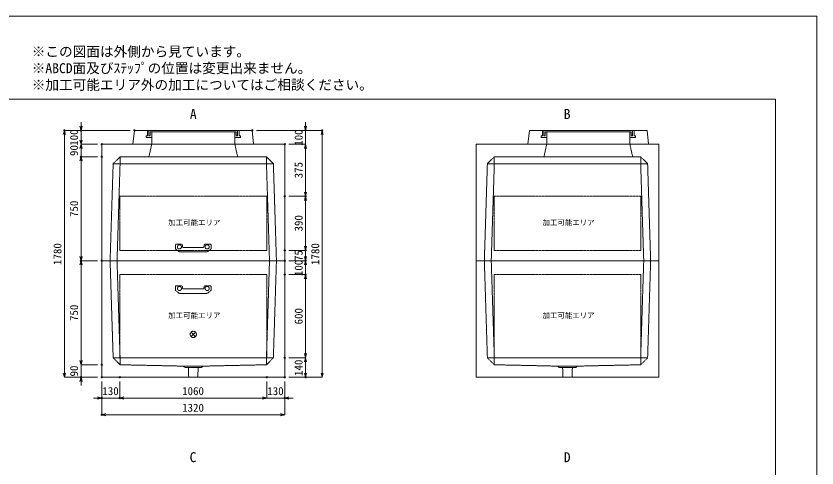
# Model space of a CAD drawing. Units: millimetres, scale not verified. Extents: x -4455 to 4455, y -3150 to 3150.
# Drawn here: x -1324 to 4455, y -109 to 3150 of the extents above; entities that cross this region are included whole.
import ezdxf
from ezdxf.enums import TextEntityAlignment as Align

# ---------------------------------------------------------------- set-up
doc = ezdxf.new("R2010")
doc.units = ezdxf.units.MM
doc.header["$LTSCALE"] = 20
doc.header["$PDMODE"] = 32
doc.header["$PDSIZE"] = 10
doc.linetypes.add('LONG_DASHED1', pattern=[7, 6, -1])
doc.linetypes.add('LONG_DOUBLE_CHAIN', pattern=[21.8, 18, -1, 0.6, -0.6, 0.6, -1])
for name, color, linetype, lineweight in [('0-0_D-TTL', 7, 'Continuous', 9), ('0-1_Defpoints', 7, 'Continuous', 9), ('0-3_D-TTL-TXT', 7, 'Continuous', 9), ('0-4_D-STR-TXT', 7, 'Continuous', 9), ('0-5_D-STR-DIM', 3, 'Continuous', 9), ('0-6_0', 7, 'Continuous', 9), ('0-7_D-STR', 7, 'LONG_DASHED1', 9), ('0-9_D-STR-STR3', 2, 'LONG_DASHED1', 9), ('0-A_D-STR-STR4', 134, 'LONG_DASHED1', 9), ('0-B_D-STR-STR5', 1, 'LONG_DOUBLE_CHAIN', 9)]:
    doc.layers.add(name, color=color, linetype=linetype, lineweight=lineweight)
doc.styles.add('ＭＳ ゴシック', font='')
doc.styles.get('ＭＳ ゴシック').set_extended_font_data('MS Gothic')

# ---------------------------------------------------------------- blocks, each defined once
blk = doc.blocks.new('A$C4DE05FD1')
at = {"layer": '0-0_D-TTL', "color": 134}
for p, q in [((4000, 76000), (114800, 76000)), ((114800, 76000), (114800, 4000))]:
    blk.add_line(p, q, dxfattribs=at)
at = {"layer": '0-1_Defpoints', "color": 134}
for p, q in [((0, 84000), (118800, 84000)), ((118800, 84000), (118800, 0))]:
    blk.add_line(p, q, dxfattribs=at)
at = {"layer": '0-3_D-TTL-TXT', "style": 'ＭＳ ゴシック'}
for s, p in [('※この図面は外側から見ています。', (43260.9, 79815.7)), ('※ABCD面及びｽﾃｯﾌﾟの位置は変更出来ません。', (43260.9, 78215.7)), ('※加工可能エリア外の加工についてはご相談ください。', (43260.9, 76615.7))]:
    blk.add_text(s, height=962.2, dxfattribs=at).set_placement(p, align=Align.BOTTOM_LEFT)
blk = doc.blocks.new('_Open30')
at = {"layer": '0-6_0'}
blk.add_line((0, 0), (-20, 0), dxfattribs=at)
blk.add_lwpolyline([(-20, 5.36), (0, 0), (-20, -5.36)], dxfattribs=at)
blk = doc.blocks.new('A$C31CA379A')
at = {"layer": '0-4_D-STR-TXT', "style": 'ＭＳ ゴシック'}
for s, p in [('A', (-325.9, -2190.5)), ('B', (35638.6, -2190.5)), ('C', (-351.4, -35190.5)), ('D', (35638.6, -35190.5))]:
    blk.add_text(s, height=962.2, dxfattribs=at).set_placement(p, align=Align.BOTTOM_LEFT)
blk = doc.blocks.new('A$C019679C0')
at = {"layer": '0-7_D-STR', "linetype": 'Continuous'}
for p, q in [((-8700, 0), (-8500, 2000)), ((8500, 2000), (-8500, 2000)), ((8700, 0), (8500, 2000)), ((-8700, 0), (8700, 0))]:
    blk.add_line(p, q, dxfattribs=at)
at = {"layer": '0-7_D-STR'}
for p, q in [((-6000, 0), (-6000, 1800)), ((6000, 1800), (6000, 0))]:
    blk.add_line(p, q, dxfattribs=at)
at = {"layer": '0-A_D-STR-STR4'}
for points in [[(-6600, 2000), (-6600, 1200), (-6800, 1200), (-6800, 1000), (-6000, 1000)], [(-6000, 1800), (-6200, 1800), (-6200, 1200), (-6400, 1200), (-6400, 2000)], [(-6000, 1800), (6000, 1800), (6200, 1800)], [(6600, 2000), (6600, 1200), (6800, 1200), (6800, 1000), (6000, 1000)], [(6200, 1800), (6200, 1200), (6400, 1200), (6400, 2000)]]:
    blk.add_lwpolyline(points, dxfattribs=at)
blk = doc.blocks.new('A$C52AC7A86')
at = {"layer": '0-7_D-STR'}
for p, q in [((-3000, 16800), (-3400, 15000)), ((9000, 16800), (9400, 15000)), ((-12000, 0), (-11560, 14000)), ((-10560, 15000), (-11560, 14000)), ((11560, 14000), (-11560, 14000)), ((-11000, 0), (-10560, 14000)), ((10560, 15000), (-10560, 15000)), ((-10560, 15000), (-10560, 14000)), ((10560, 15000), (11560, 14000)), ((10560, 15000), (10560, 14000)), ((11000, 0), (10560, 14000)), ((12000, 0), (11560, 14000))]:
    blk.add_line(p, q, dxfattribs=at)
at = {"layer": '0-7_D-STR', "linetype": 'Continuous'}
for p in [(13200, 16800), (-13200, 0)]:
    blk.add_line(p, (13200, 0), dxfattribs=at)
blk.add_lwpolyline([(-13200, 0), (-13200, 16800), (13200, 16800)], dxfattribs=at)
at = {"layer": '0-B_D-STR-STR5'}
for p, q in [((-10600, 9300), (-10600, 1500)), ((10600, 9300), (-10600, 9300))]:
    blk.add_line(p, q, dxfattribs=at)
blk.add_lwpolyline([(10600, 9300), (10600, 1500), (-10600, 1500)], dxfattribs=at)
blk = doc.blocks.new('A$C45274212')
at = {"layer": '0-7_D-STR'}
for p, q in [((-6000, 16800), (-6400, 15000)), ((6000, 16800), (6400, 15000)), ((-12000, 0), (-11560, 14000)), ((-10560, 15000), (-11560, 14000)), ((11560, 14000), (-11560, 14000)), ((-11000, 0), (-10560, 14000)), ((10560, 15000), (-10560, 15000)), ((-10560, 15000), (-10560, 14000)), ((10560, 15000), (11560, 14000)), ((10560, 15000), (10560, 14000)), ((11000, 0), (10560, 14000)), ((12000, 0), (11560, 14000))]:
    blk.add_line(p, q, dxfattribs=at)
at = {"layer": '0-7_D-STR', "linetype": 'Continuous'}
for p in [(13200, 16800), (-13200, 0)]:
    blk.add_line(p, (13200, 0), dxfattribs=at)
blk.add_lwpolyline([(-13200, 0), (-13200, 16800), (13200, 16800)], dxfattribs=at)
at = {"layer": '0-B_D-STR-STR5'}
for p, q in [((-10600, 9300), (-10600, 1500)), ((10600, 9300), (-10600, 9300))]:
    blk.add_line(p, q, dxfattribs=at)
blk.add_lwpolyline([(10600, 9300), (10600, 1500), (-10600, 1500)], dxfattribs=at)
blk = doc.blocks.new('A$C27844A11')
at = {"layer": '0-9_D-STR-STR3'}
for p, q in [((-2560, 1000), (-2560, 453.5)), ((-2515.5, 370.3), (-2060.4, 33.6)), ((-2460, 1100), (-1758.4, 1100)), ((1949.4, 0), (-1949.4, 0)), ((-1559.2, 917.4), (-1542, 721.3)), ((1442.4, 630), (-1442.4, 630)), ((1559.2, 917.4), (1542, 721.3)), ((2460, 1100), (1758.4, 1100)), ((2515.5, 370.3), (2060.4, 33.6)), ((2560, 1000), (2560, 453.5))]:
    blk.add_line(p, q, dxfattribs=at)
for centre in [(-2000, 700), (2000, 700)]:
    blk.add_circle(centre, 300, dxfattribs=at)
for centre, radius, start, end in [((-2460, 1000), 100, 90, 180), ((-2460, 453.5), 100, 180, 236.30993), ((-1949.4, 200), 200, 236.30993, 270), ((-1758.4, 900), 200, 5, 90), ((-1442.4, 730), 100, 185, 270), ((1442.4, 730), 100, 270, 355), ((1758.4, 900), 200, 90, 175), ((1949.4, 200), 200, 270, 303.69007), ((2460, 1000), 100, 0, 90), ((2460, 453.5), 100, 303.69007, 0)]:
    blk.add_arc(centre, radius, start, end, dxfattribs=at)
blk = doc.blocks.new('A$C657431FA')
at = {"layer": '0-7_D-STR', "linetype": 'Continuous'}
for p, q in [((-13200, 0), (13200, 0)), ((-13200, -16800), (-13200, 0)), ((13200, -16800), (13200, 0)), ((-13200, -16800), (13200, -16800))]:
    blk.add_line(p, q, dxfattribs=at)
at = {"layer": '0-7_D-STR'}
for p, q in [((-12000, 0), (-11560, -14000)), ((-11000, 0), (-10560, -14000)), ((11000, 0), (10560, -14000)), ((12000, 0), (11560, -14000)), ((-10560, -15000), (-11560, -14000)), ((11560, -14000), (-11560, -14000)), ((-10560, -15000), (-10560, -14000)), ((-10560, -15000), (-1400, -15200)), ((10560, -15000), (1400, -15200)), ((10560, -15000), (11560, -14000)), ((10560, -15000), (10560, -14000)), ((-1200, -15380), (-1400, -15200)), ((1400, -15200), (-1400, -15200)), ((1200, -15380), (-1200, -15380)), ((-659.7, -16800), (-705, -15380)), ((659.7, -16800), (705, -15380)), ((1200, -15380), (1400, -15200))]:
    blk.add_line(p, q, dxfattribs=at)
at = {"layer": '0-B_D-STR-STR5'}
for p, q in [((10600, -2000), (10600, -14000)), ((10600, -14000), (-10600, -14000))]:
    blk.add_line(p, q, dxfattribs=at)
blk.add_lwpolyline([(10600, -2000), (-10600, -2000), (-10600, -14000)], dxfattribs=at)
blk = doc.blocks.new('A$C1C640AAB')
at = {"layer": '0-B_D-STR-STR5'}
for p, q in [((-318.2, -318.2), (318.2, 318.2)), ((-318.2, 318.2), (318.2, -318.2))]:
    blk.add_line(p, q, dxfattribs=at)
blk.add_circle((0, 0), 450, dxfattribs=at)
blk = doc.blocks.new('A$C7c83bae9')
at = {"layer": '0-7_D-STR'}
blk.add_blockref('A$C657431FA', (0, 0), dxfattribs=at)
at = {"layer": '0-B_D-STR-STR5'}
blk.add_blockref('A$C1C640AAB', (0, -10620), dxfattribs=at)

msp = doc.modelspace()

# ---------------------------------------------------------------- linework, layer by layer
at = {"layer": '0-1_Defpoints'}
for p in [(-975, 2325), (-855, 2325), (-470, 2325), (380, 2325), (765, 2325), (885, 2325), (-705, 2225), (615, 2225), (-855, 2135), (-705, 2135), (-705, 2135), (615, 1850), (615, 1850), (765, 1850), (615, 1460), (765, 1460), (-855, 1385), (-705, 1385), (615, 1385), (765, 1385), (615, 1285), (765, 1285), (-705, 635), (615, 685), (615, 685), (-855, 545), (-705, 545), (-705, 545), (-705, 545), (-575, 545), (485, 545), (615, 545), (615, 545), (615, 545), (765, 545), (-705, 395), (-575, 395), (615, 395), (-705, 275)]:
    msp.add_point(p, dxfattribs=at)
at = {"layer": '0-5_D-STR-DIM'}
for p, q in [((-855, 2355), (-855, 2385)), ((765, 2355), (765, 2385)), ((-500, 2325), (-975, 2325)), ((-500, 2325), (-855, 2325)), ((-855, 2225), (-855, 2325)), ((410, 2325), (765, 2325)), ((410, 2325), (885, 2325)), ((765, 2225), (765, 2325)), ((-975, 575), (-975, 2295)), ((-855, 2255), (-855, 2285)), ((885, 575), (885, 2295)), ((-735, 2225), (-855, 2225)), ((-855, 2225), (-855, 2135)), ((-735, 2225), (-855, 2225)), ((645, 2225), (765, 2225)), ((645, 2225), (765, 2225)), ((-855, 2195), (-855, 2165)), ((765, 2195), (765, 1880)), ((765, 2195), (765, 2165)), ((-735, 2135), (-855, 2135)), ((-735, 2135), (-855, 2135)), ((-855, 2105), (-855, 2075)), ((-855, 1415), (-855, 2105)), ((645, 1850), (765, 1850)), ((645, 1850), (765, 1850)), ((765, 1490), (765, 1820)), ((765, 1490), (765, 1520)), ((645, 1460), (765, 1460)), ((645, 1460), (765, 1460)), ((765, 1385), (765, 1460)), ((765, 1415), (765, 1445)), ((-735, 1385), (-855, 1385)), ((-735, 1385), (-855, 1385)), ((-855, 665), (-855, 1355)), ((645, 1385), (765, 1385)), ((645, 1385), (765, 1385)), ((765, 1285), (765, 1385)), ((765, 1355), (765, 1325)), ((645, 1285), (765, 1285)), ((645, 1285), (765, 1285)), ((765, 1255), (765, 1225)), ((765, 715), (765, 1255)), ((-855, 665), (-855, 695)), ((645, 685), (765, 685)), ((645, 685), (765, 685)), ((765, 655), (765, 575)), ((-735, 635), (-855, 635)), ((-735, 635), (-855, 635)), ((-855, 635), (-855, 545)), ((-735, 545), (-975, 545)), ((-735, 545), (-855, 545)), ((645, 545), (765, 545)), ((645, 545), (885, 545)), ((-855, 515), (-855, 485)), ((-705, 515), (-705, 275)), ((-705, 515), (-705, 395)), ((-575, 515), (-575, 395)), ((-575, 515), (-575, 395)), ((485, 515), (485, 395)), ((485, 515), (485, 395)), ((615, 515), (615, 395)), ((615, 515), (615, 275)), ((-735, 395), (-765, 395)), ((-575, 395), (-705, 395)), ((455, 395), (-545, 395)), ((-545, 395), (-515, 395)), ((455, 395), (425, 395)), ((485, 395), (615, 395)), ((645, 395), (675, 395)), ((585, 275), (-675, 275))]:
    msp.add_line(p, q, dxfattribs=at)

# ---------------------------------------------------------------- block references
at = {"layer": '0-0_D-TTL', "xscale": 0.075, "yscale": 0.075}
msp.add_blockref('A$C4DE05FD1', (-4455, -3150), dxfattribs=at)
at = {"layer": '0-4_D-STR-TXT', "xscale": 0.075, "yscale": 0.075}
msp.add_blockref('A$C31CA379A', (-45, 2550), dxfattribs=at)
at = {"layer": '0-5_D-STR-DIM', "xscale": 1.5, "yscale": 1.5}
for p, rotation in [((-975, 2325), 90), ((-855, 2325), 270), ((765, 2325), 270), ((885, 2325), 90), ((-855, 2225), 270), ((-855, 2225), 90), ((765, 2225), 90), ((765, 2225), 90), ((-855, 2135), 90), ((-855, 2135), 90), ((765, 1850), 270), ((765, 1850), 90), ((765, 1460), 270), ((765, 1460), 270), ((-855, 1385), 270), ((765, 1385), 270), ((-855, 1385), 90), ((765, 1385), 90), ((765, 1285), 90), ((765, 1285), 90), ((765, 685), 270), ((-855, 635), 270), ((-855, 635), 270), ((765, 685), 90), ((-975, 545), 270), ((-855, 545), 90), ((765, 545), 270), ((885, 545), 270), ((-575, 395), 180), ((-575, 395), 180), ((615, 395), 180), ((-705, 275), 180)]:
    msp.add_blockref('_Open30', p, dxfattribs=dict(at, rotation=rotation))
for p in [(-705, 395), (485, 395), (485, 395), (615, 275)]:
    msp.add_blockref('_Open30', p, dxfattribs=at)
at = {"layer": '0-7_D-STR', "xscale": 0.05, "yscale": 0.05}
for name, p in [('A$C019679C0', (-45, 2225)), ('A$C019679C0', (2805, 2225)), ('A$C45274212', (-45, 1385)), ('A$C52AC7A86', (2655, 1385)), ('A$C7c83bae9', (-45, 1385)), ('A$C657431FA', (2655, 1385))]:
    msp.add_blockref(name, p, dxfattribs=at)
at = {"layer": '0-9_D-STR-STR3', "xscale": 0.05, "yscale": 0.05}
for p in [(-45, 1450), (-45, 1150)]:
    msp.add_blockref('A$C27844A11', p, dxfattribs=at)

# ---------------------------------------------------------------- texts
at = {"layer": '0-5_D-STR-DIM', "style": 'ＭＳ ゴシック'}
for s, p in [('100', (-858.9, 2214.22)), ('100', (761.1, 2214.22)), ('90', (-858.9, 2140.55)), ('375', (761.1, 1979.63)), ('750', (-858.9, 1700.6)), ('390', (761.1, 1596.35)), ('1780', (-978.9, 1354.72)), ('1780', (881.1, 1354.72)), ('75', (761.1, 1383.38)), ('100', (761.1, 1274.22)), ('750', (-858.9, 950.6)), ('600', (761.1, 925.9)), ('140', (761.1, 554.22)), ('90', (-858.9, 550.55))]:
    msp.add_text(s, height=57.77, rotation=90, dxfattribs=at).set_placement(p, align=Align.BOTTOM_LEFT)
for s, p in [('130', (-700.78, 398.9)), ('1060', (-125.28, 398.9)), ('130', (489.22, 398.9)), ('1320', (-125.28, 278.9))]:
    msp.add_text(s, height=57.77, dxfattribs=at).set_placement(p, align=Align.BOTTOM_LEFT)
at = {"layer": '0-B_D-STR-STR5', "style": 'ＭＳ ゴシック'}
for p in [(-225.48, 1629.65), (2474.52, 1629.65), (-225.48, 959.65), (2474.52, 959.65)]:
    msp.add_text('加工可能エリア', height=38.42, dxfattribs=at).set_placement(p, align=Align.BOTTOM_LEFT)

doc.saveas('drawing.dxf')
